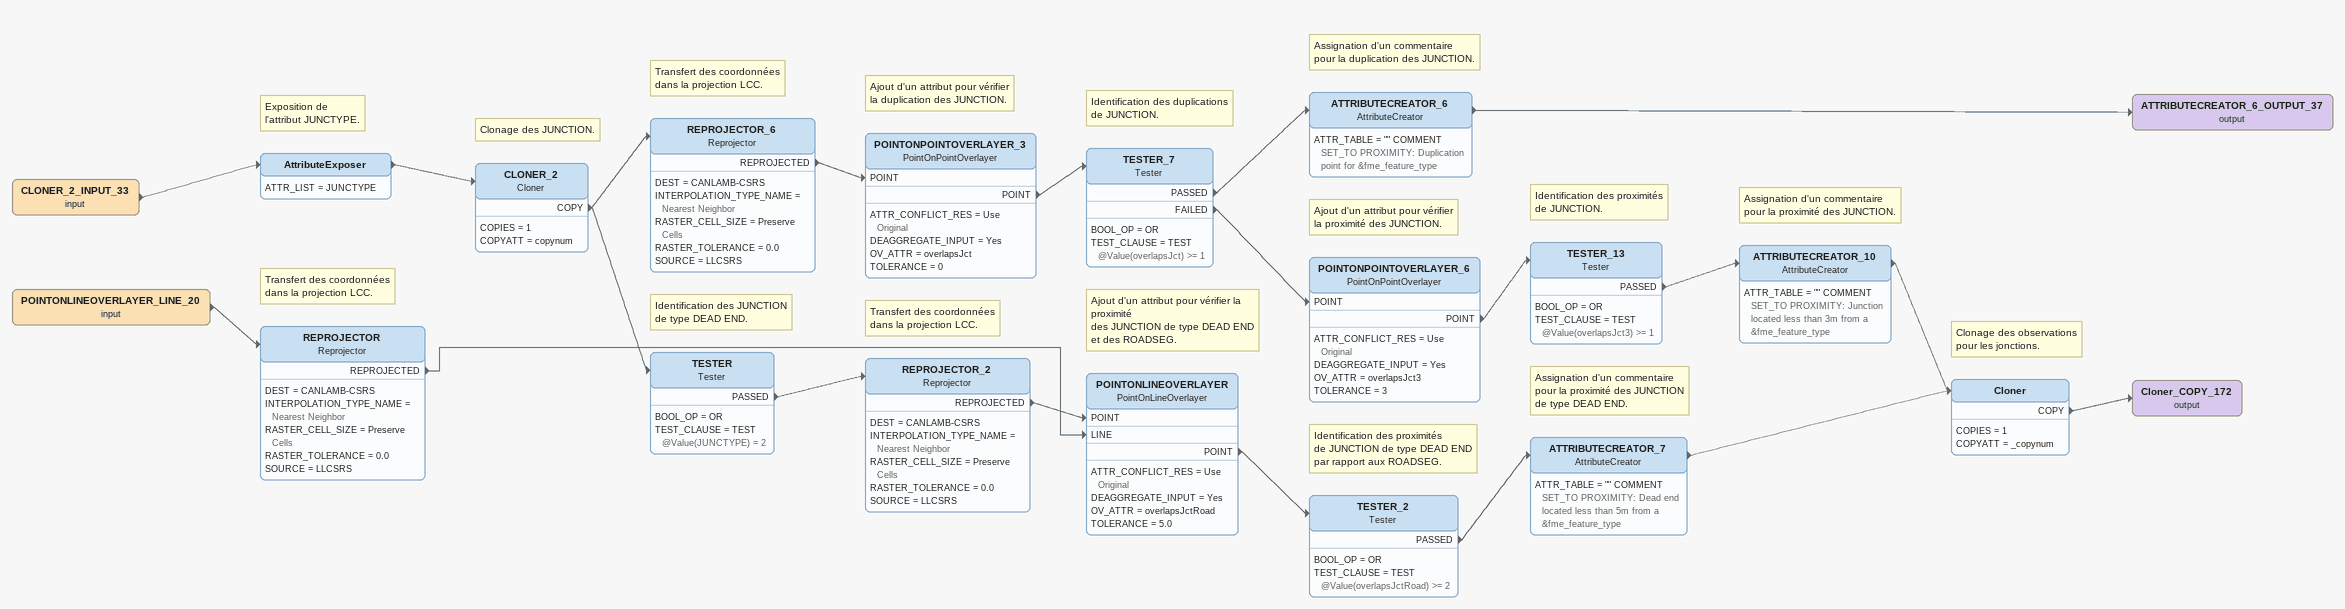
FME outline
CLONER_2_INPUT_33 (input)
    -> AttributeExposer
Note: Exposition de / l'attribut JUNCTYPE.
AttributeExposer
    ATTR_LIST = JUNCTYPE
    -> CLONER_2
Note: Clonage des JUNCTION.
CLONER_2: Cloner
    COPIES = 1
    COPYATT = copynum
    COPY -> TESTER
    COPY -> REPROJECTOR_6
Note: Transfert des coordonnées / dans la projection LCC.
REPROJECTOR_6: Reprojector
    DEST = CANLAMB-CSRS
    INTERPOLATION_TYPE_NAME = Nearest Neighbor
    RASTER_CELL_SIZE = Preserve Cells
    RASTER_TOLERANCE = 0.0
    SOURCE = LLCSRS
    REPROJECTED -> POINTONPOINTOVERLAYER_3 [POINT]
Note: Ajout d'un attribut pour vérifier / la duplication des JUNCTION.
POINTONPOINTOVERLAYER_3: PointOnPointOverlayer
    ATTR_CONFLICT_RES = Use Original
    DEAGGREGATE_INPUT = Yes
    OV_ATTR = overlapsJct
    TOLERANCE = 0
    POINT -> TESTER_7
Note: Identification des duplications / de JUNCTION.
TESTER_7: Tester
    BOOL_OP = OR
    TEST_CLAUSE = TEST @Value(overlapsJct) >= 1
    PASSED -> ATTRIBUTECREATOR_6
    FAILED -> POINTONPOINTOVERLAYER_6 [POINT]
Note: Assignation d'un commentaire / pour la duplication des JUNCTION.
ATTRIBUTECREATOR_6: AttributeCreator
    ATTR_TABLE = "" COMMENT SET_TO PROXIMITY: Duplication point for &fme_feature_type
    -> ATTRIBUTECREATOR_6_OUTPUT_37 (output)
ATTRIBUTECREATOR_6_OUTPUT_37 (output)
Note: Ajout d'un attribut pour vérifier / la proximité des JUNCTION.
POINTONPOINTOVERLAYER_6: PointOnPointOverlayer
    ATTR_CONFLICT_RES = Use Original
    DEAGGREGATE_INPUT = Yes
    OV_ATTR = overlapsJct3
    TOLERANCE = 3
    POINT -> TESTER_13
Note: Identification des proximités / de JUNCTION.
TESTER_13: Tester
    BOOL_OP = OR
    TEST_CLAUSE = TEST @Value(overlapsJct3) >= 1
    PASSED -> ATTRIBUTECREATOR_10
Note: Assignation d'un commentaire / pour la proximité des JUNCTION.
ATTRIBUTECREATOR_10: AttributeCreator
    ATTR_TABLE = "" COMMENT SET_TO PROXIMITY: Junction located less than 3m from a &fme_feature_type
    -> Cloner
Note: Identification des JUNCTION / de type DEAD END.
TESTER: Tester
    BOOL_OP = OR
    TEST_CLAUSE = TEST @Value(JUNCTYPE) = 2
    PASSED -> REPROJECTOR_2
Note: Transfert des coordonnées / dans la projection LCC.
REPROJECTOR_2: Reprojector
    DEST = CANLAMB-CSRS
    INTERPOLATION_TYPE_NAME = Nearest Neighbor
    RASTER_CELL_SIZE = Preserve Cells
    RASTER_TOLERANCE = 0.0
    SOURCE = LLCSRS
    REPROJECTED -> POINTONLINEOVERLAYER [POINT]
POINTONLINEOVERLAYER_LINE_20 (input)
    -> REPROJECTOR
Note: Transfert des coordonnées / dans la projection LCC.
REPROJECTOR: Reprojector
    DEST = CANLAMB-CSRS
    INTERPOLATION_TYPE_NAME = Nearest Neighbor
    RASTER_CELL_SIZE = Preserve Cells
    RASTER_TOLERANCE = 0.0
    SOURCE = LLCSRS
    REPROJECTED -> POINTONLINEOVERLAYER [LINE]
Note: Ajout d'un attribut pour vérifier la proximité / des JUNCTION de type DEAD END / et des ROADSEG.
POINTONLINEOVERLAYER: PointOnLineOverlayer
    ATTR_CONFLICT_RES = Use Original
    DEAGGREGATE_INPUT = Yes
    OV_ATTR = overlapsJctRoad
    TOLERANCE = 5.0
    POINT -> TESTER_2
Note: Identification des proximités / de JUNCTION de type DEAD END / par rapport aux ROADSEG.
TESTER_2: Tester
    BOOL_OP = OR
    TEST_CLAUSE = TEST @Value(overlapsJctRoad) >= 2
    PASSED -> ATTRIBUTECREATOR_7
Note: Assignation d'un commentaire / pour la proximité des JUNCTION / de type DEAD END.
ATTRIBUTECREATOR_7: AttributeCreator
    ATTR_TABLE = "" COMMENT SET_TO PROXIMITY: Dead end located less than 5m from a &fme_feature_type
    -> Cloner
Note: Clonage des observations / pour les jonctions.
Cloner
    COPIES = 1
    COPYATT = _copynum
    COPY -> Cloner_COPY_172 (output)
Cloner_COPY_172 (output)
